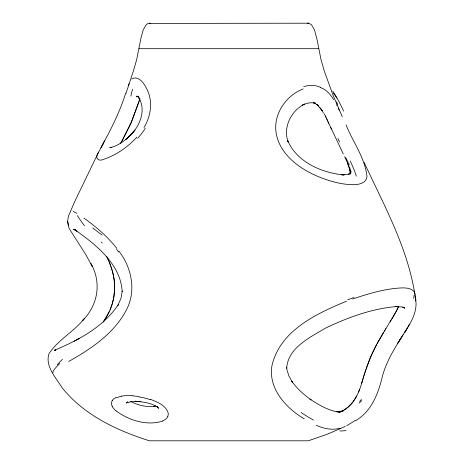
<?xml version="1.0" encoding="UTF-8"?>
<svg xmlns="http://www.w3.org/2000/svg" width="464" height="464" viewBox="0 0 464 464"><rect width="100%" height="100%" fill="white"/><g stroke="black" fill="none" stroke-linecap="round" stroke-linejoin="round"><path stroke-width="0.7" d="M350.239 173.901L349.734 168.565L350.262 171.152L347.269 162.475L349.972 169.238M114.66 288.173L113.848 297.122M415.321 297.163L415.222 298.114M350.285 173.936L350.459 171.947L349.966 173.6M345.303 426.399L327.845 434.008L308.293 440.8L149.402 440.8C116.713 430.459 83.885 415.019 62.037 387.655C56.045 377.69 44.84 366.461 48.981 353.713C58.104 339.712 73.898 331.783 84.216 318.71L82.372 320.798C97.846 305.451 101.86 282.907 91.014 263.709L92.127 266.237L85.689 254.405L69.403 228.914L68.637 227.058L67.634 221.224L68.394 216.276L74.704 201.567L98.658 152.001L103.46 143.376M125.895 93.589L133.406 71.021L136.671 59.601L140.905 38.373L143.202 29.899L146.305 24.621L148.057 23.42L308.746 23.2L311.39 24.621L314.493 29.899L316.784 38.373L321.018 59.601L324.284 71.021L333.013 95.149L342.287 116.795M113.721 297.813L112.207 303.949L110.072 309.79M362.825 379.326L363.132 378.311M362.558 380.207L362.929 378.989M363.097 378.433L364.652 373.352M362.726 379.662C359.536 391.564 354.508 404.417 343.058 410.652M363.341 377.621L363.764 376.223M362.32 380.99L362.523 380.329M362.123 381.646L361.531 383.554M363.95 375.614L368.677 361.74M139.67 99.418L139.948 98.519M139.693 99.342L139.084 101.256M139.432 100.166L131.77 121.208M364.89 372.604L365.934 369.385M138.887 101.871L131.393 122.084L122.102 140.778M366.305 368.271L371.705 354.496M128.371 85.666L129.079 83.752M167.858 416.301L168.264 414.288A20.143 9.698 24.9 0 0 168.113 412.798C165.712 405.182 157.215 401.923 150.411 399.336M125.616 93.45C119.596 112.572 110.432 130.384 100.845 147.9M359.664 389.163L358.591 391.941M398.559 306.6L396.465 311.013M131.306 122.281L131.538 121.748M130.836 123.36L131.068 122.821M130.593 123.894L129.868 125.506M398.292 307.226L393.646 316.065M371.983 353.887L373.961 349.705M98.264 152.824C94.476 158.253 98.414 161.994 104.122 159.169C116.713 154.843 127.942 146.862 136.932 137.118M129.618 126.04L121.585 141.711M109.527 311.037L103.217 322.161M374.245 349.119L374.825 347.965M101.981 145.725L104.487 140.818M375.115 347.391L376.577 344.595M356.735 396.012L352.681 402.358M396.186 311.541L385.439 329.388M401.337 337.711L397.631 343.435C404.776 330.936 415.947 318.884 416.069 303.642C410.744 253.176 385.074 207.634 364.101 162.342M377.157 343.511L381.17 336.435M121.069 142.628L121.742 141.427M120.686 143.306L121.214 142.373M120.565 143.527L120.814 143.08M143.973 127.6C150.435 117.102 152.726 103.6 148.173 91.924C145.661 85.881 139.473 74.536 131.799 78.961M350.158 173.542L351.231 171.721L348.597 174.383M409.59 324.208L404.695 332.45L406.638 329.179M393.286 316.674L392.167 318.542M381.721 335.495L383.351 332.781M391.378 319.841L391.773 319.186M384.952 330.177L376.345 345.03L370.69 356.81A27.776 5.075 -66.2 0 0 368.718 361.717M384.407 331.058L385.926 328.599M390.966 320.508L390.125 321.871M403.187 334.718C394.916 347.577 386.732 360.818 382.562 375.666C378.52 393.089 371.67 411.435 355.337 420.871M112.271 400.623L111.534 402.34L111.482 404.016A17.127 7.621 27 0 0 111.743 405.124L112.236 406.302M103.6 321.598C114.098 307.046 117.409 287.784 112.201 270.634M352.333 402.793L348.093 407.085L343.406 410.443M126.863 402.746L127.617 401.853M354.577 420.825L355.059 420.442M354.09 421.202L346.724 425.697M343.169 410.582L341.695 411.417M54.839 350.158L55.958 350.018L54.34 350.291C78.625 340.216 103.681 326.755 118.5 304.32L117.955 305.376L120.988 298.259L122.229 291.056L122.212 291.694C120.704 264.161 96.245 244.934 75.412 230.144L76.856 231.026L74.327 229.506L76.856 231.026M126.527 402.961L127.971 402.12L126.608 402.816L131.271 401.644L140.888 401.615L135.117 401.25C143.161 401.998 152.383 402.723 158.705 408.297L157.07 406.476M342.693 410.866L341.968 411.272M348.737 174.377L350.511 173.391L348.087 174.249L341.806 174.829L344.195 174.98C321.912 172.939 297.082 162.33 287.721 140.679L288.115 141.932C282.791 127.426 291.108 110.681 304.587 104.064L302.18 105.276C306.269 103.141 311.042 102.034 315.601 103.188L313.484 102.782M68.684 361.485C91.17 348.777 114.173 333.506 126.382 309.946C136.491 291.067 131.695 267.531 118.894 251.163M74.083 341.22L79.344 338.331L78.027 339.051M115.722 397.903L121.388 396.244M162.742 421.068C146.978 426.091 129.004 420.488 116.058 410.866M303.224 88.902C285.836 95.555 272.971 114.463 276.202 133.284C280.018 155.359 300.649 169.575 320.108 177.358C330.536 181.412 341.556 184.527 352.814 184.684C358.336 184.846 366.311 183.355 366.966 176.622C365.133 157.911 352.884 142.135 346.051 124.926M346.527 301.223C316.222 313.577 279.45 331.064 271.846 366.206C268.349 388.931 286.102 408.047 304.227 418.905M352.797 298.932C368.706 293.608 385.074 288.625 401.946 287.912C406.8 287.755 414.242 288.48 415.205 294.425M340.112 411.719L342.009 411.168M340.234 428.144C332.224 430.505 323.652 428.649 316.222 425.268M155.904 405.896L153.485 406.499L154.883 406.284C146.595 407.386 138.057 405.292 130.697 401.476M137.831 96.466L136.578 96.68L137.791 96.454M136.578 96.68L137.75 96.466M343.47 410.982L336.098 411.597L340.245 412.305C329.051 411.034 319.122 405.171 309.911 399.052L311.106 399.904C303.787 394.673 297.006 388.571 291.752 381.217L292.39 382.191L289.002 376.2L287.013 370.144L286.648 367.273L286.706 368.155C287.912 347.826 310.039 337.363 325.357 328.205C347.878 317.417 371.977 308.543 397.033 306.513L395.432 306.536L402.108 306.977L404.556 307.736L402.868 307.104L404.707 308.241L403.721 307.191M308.363 23.2L307.487 23.235L307.864 23.235M74.223 229.564L75.098 229.552L73.434 229.309L75.794 230.388M139.078 48.691L318.611 48.691M149.826 23.235L150.208 23.235L149.333 23.2M135.117 401.25L137.448 401.389M132.907 395.85L138.893 396.534M137.912 96.274L136.828 96.106L138.736 97.063L137.414 96.245L139.322 98.403L138.475 97.115C147.651 111.743 138.069 130.123 125.727 139.507L130.546 135.094L134.943 130.042C128.331 137.802 120.106 145.557 109.829 147.697L111.679 147.569L110.136 147.187L111.836 147.691M320.288 87.51C326.308 89.337 330.519 94.482 333.639 99.69M313.391 102.898L315.862 103.89L318.78 105.844L316.755 104.4L322.289 110.681L319.58 107.207M73.248 211.369L76.908 213.423M83.961 218.115C96.106 226.768 107.59 236.605 116.818 248.385M320.879 108.883L323.466 113.071M336.597 104.997L336.881 105.543M338.163 108.095L339.167 110.171M324.33 113.848L324.603 114.422M343.29 153.949L328.141 121.945M324.742 114.712L325.02 115.292M344.584 156.623L347.432 162.632M325.305 115.878L325.444 116.174M325.322 115.925L325.919 117.183M106.813 256.609C111.453 266.232 114.643 276.747 114.66 287.494M325.722 116.766L326.001 117.357M326.151 117.682L326.992 119.474M326.424 118.262L327.81 121.226M107.12 257.259L108.965 261.412M327.277 120.083L328.802 123.372M330.786 127.664L331.383 128.963M349.462 167.144L349.926 168.217M109.313 262.253L110.884 266.44M111.169 267.281L111.957 269.793M157.267 406.766L157.545 407.74L157.342 406.737M67.634 221.224L68.44 225.782M415.344 295.736L415.959 300.956M361.346 399.411A97.533 17.835 -87 0 1 359.641 401.395M345.755 157.644A47.34 1.508 63.6 0 1 349.27 165.033M339.515 141.92A53.621 0.331 64.2 0 1 337.891 138.556M167.916 416.336A33.553 16.112 26.1 0 1 162.609 420.964M115.983 410.884A15.045 6.763 26.7 0 1 112.166 406.284M112.184 400.577A32.19 14.378 25.7 0 1 115.536 397.77M121.278 396.157A49.95 21.483 22.6 0 1 132.82 395.74M139.13 396.952A37.996 16.808 23.1 0 1 150.417 399.678M361.676 400.612A146.52 48.343 74.5 0 1 359.078 403.123M346.074 430.522A207.86 72.181 -79.8 0 1 339.776 430.899M313.49 420.059A237.957 57.316 56.2 0 1 301.159 412.502M347.623 299.802A168.461 47.995 -34.8 0 1 353.933 297.546M414.085 295.208A169.401 33.043 -37 0 1 413.621 298.329M350.21 160.996A45.252 6.699 60 0 1 356.277 176.14M332.758 91.101A53.25 6.055 68.4 0 1 343.627 111.076M303.682 86.611A75.522 38.35 -66.4 0 1 320.375 87.313M333.361 93.206A59.363 17.615 77.6 0 1 336.771 98.026M336.388 101.842A54.184 10.185 71.4 0 1 337.786 104.452M92.69 227.934A173.681 8.184 40.8 0 1 102.103 235.074M116.551 249.203A117.514 61.033 84.9 0 1 118.598 251.993M53 372.546A191.429 10.637 -35.2 0 1 59.839 363.492M57.147 364.803A189.289 9.338 -38.1 0 1 62.46 359.345M102.242 243.13A171.512 8.126 47 0 1 101.291 241.993M84.465 225.724A162.197 9.634 47.1 0 1 77.314 215.58M145.238 128.25A36.499 23.049 -56.8 0 1 137.663 138.272M130.86 96.187A49.445 8.567 -85.7 0 1 132.547 89.279"/></g></svg>
